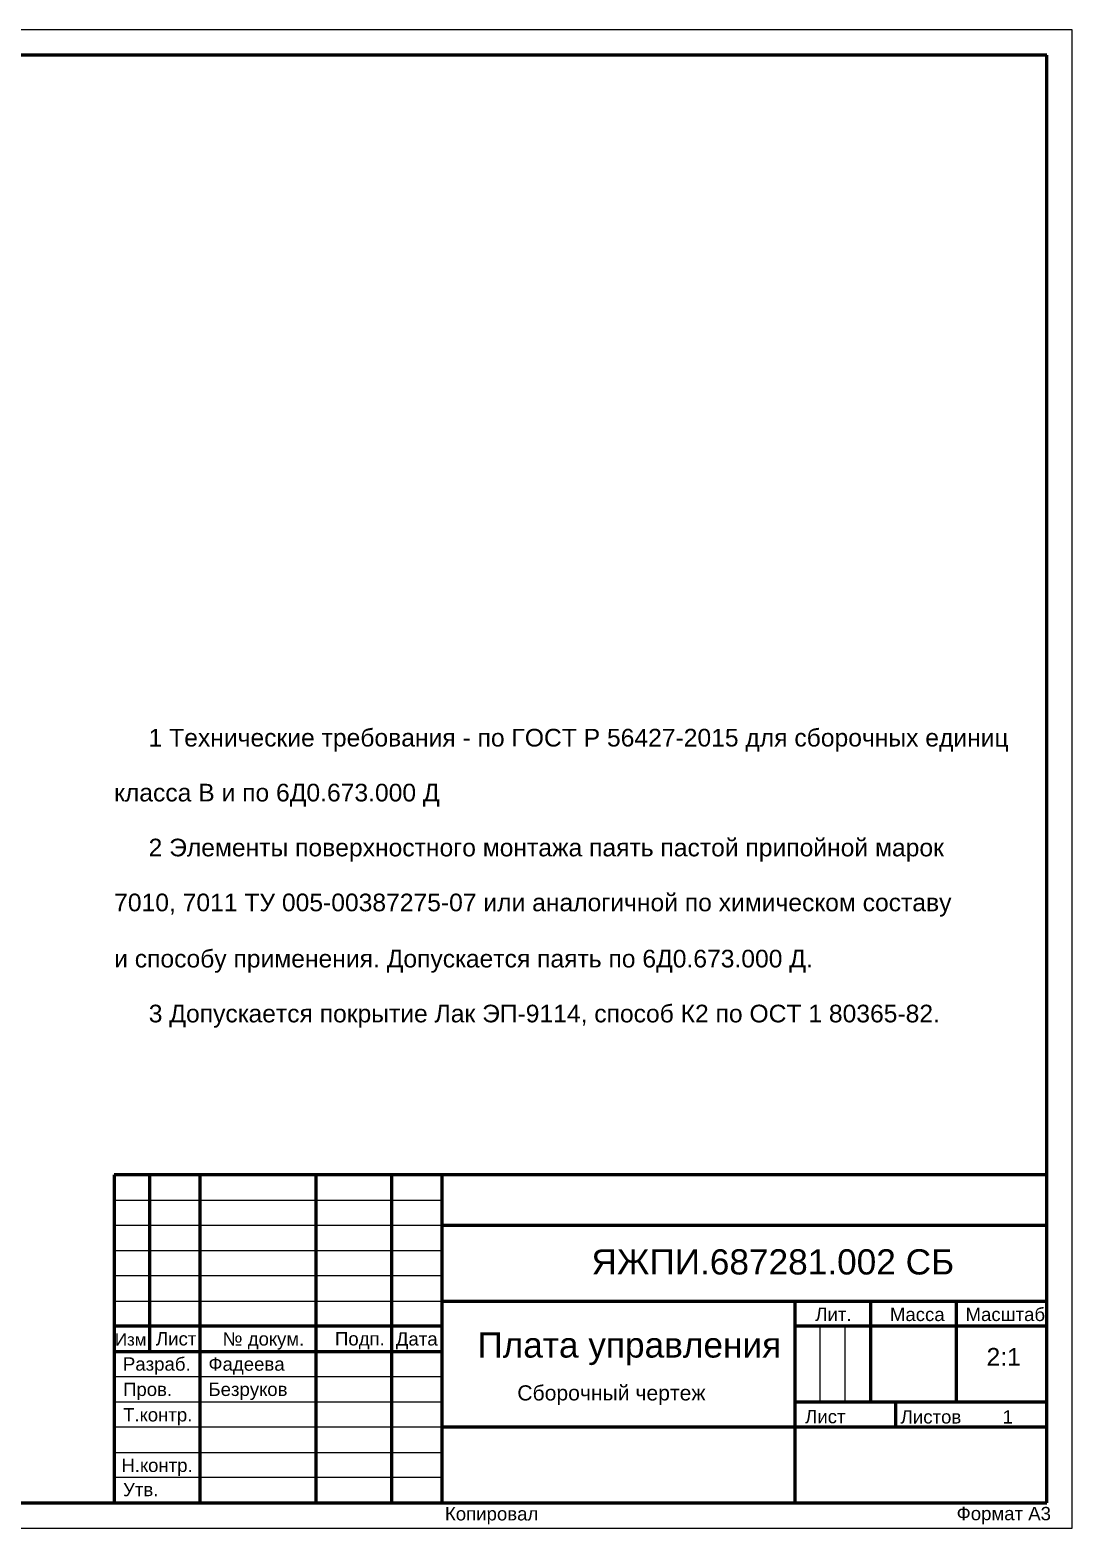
# Model space of a CAD drawing. Header units: millimetres. Extents: x 616 to 3040, y 265 to 2725.
# Drawn here: x 1713.9 to 1920.6, y 1159.3 to 1456.3 of the extents above; entities that cross this region are included whole.
import ezdxf

# ---------------------------------------------------------------- set-up
doc = ezdxf.new("R2010")
doc.units = ezdxf.units.MM
doc.layers.add('OSN', color=7, linetype='Continuous', lineweight=60)
doc.layers.add('ИЗМ', color=4, linetype='Continuous', lineweight=30)
doc.layers.add('Text', color=140, linetype='Continuous')
doc.layers.add('TONK', color=7, linetype='Continuous')
doc.styles.get("Standard").update_dxf_attribs({"font": 'arial.ttf'})

msp = doc.modelspace()

# ---------------------------------------------------------------- linework, layer by layer
at = {"layer": 'OSN'}
for p, q in [((1915.63109, 1451.26375), (1520.63109, 1451.26375)), ((1915.63109, 1164.26375), (1915.63109, 1451.26375)), ((1730.63109, 1229.26375), (1730.63109, 1164.26375)), ((1915.63109, 1229.26375), (1730.63109, 1229.26375)), ((1737.63109, 1229.26375), (1737.63109, 1194.26375)), ((1747.63109, 1229.26375), (1747.63109, 1164.26375)), ((1770.63109, 1229.26375), (1770.63109, 1164.26375)), ((1785.63109, 1229.26375), (1785.63109, 1164.26375)), ((1795.63109, 1229.26375), (1795.63109, 1164.26375)), ((1915.63109, 1219.26375), (1795.63109, 1219.26375)), ((1795.63109, 1204.26375), (1915.63109, 1204.26375)), ((1865.63109, 1204.26375), (1865.63109, 1164.26375)), ((1880.63109, 1204.26375), (1880.63109, 1184.26375)), ((1897.63109, 1204.26375), (1897.63109, 1184.26375)), ((1795.63109, 1199.26375), (1730.63109, 1199.26375)), ((1865.63109, 1199.37375), (1915.63109, 1199.37375)), ((1730.63109, 1194.26375), (1795.63109, 1194.26375)), ((1915.63109, 1184.23375), (1865.60309, 1184.23375)), ((1885.63109, 1184.26375), (1885.63109, 1179.26375)), ((1915.63109, 1179.26375), (1795.63109, 1179.26375)), ((1520.63109, 1164.26375), (1915.63109, 1164.26375))]:
    msp.add_line(p, q, dxfattribs=at)
at = {"layer": 'TONK'}
for p, q in [((1920.63109, 1456.26375), (1500.63109, 1456.26375)), ((1920.63109, 1159.26375), (1920.63109, 1456.26375)), ((1795.63109, 1229.26375), (1730.63109, 1229.26375)), ((1730.63109, 1224.26375), (1795.63109, 1224.26375)), ((1795.63109, 1219.26375), (1730.63109, 1219.26375)), ((1730.63109, 1214.26375), (1795.63109, 1214.26375)), ((1795.63109, 1209.26375), (1730.63109, 1209.26375)), ((1730.63109, 1204.26375), (1795.63109, 1204.26375)), ((1870.63109, 1199.26375), (1870.63109, 1184.26375)), ((1875.63109, 1184.26375), (1875.63109, 1199.26375)), ((1795.63109, 1189.26375), (1730.63109, 1189.26375)), ((1730.63109, 1184.26375), (1795.63109, 1184.26375)), ((1795.63109, 1179.26375), (1730.63109, 1179.26375)), ((1730.63109, 1174.26375), (1795.63109, 1174.26375)), ((1795.63109, 1169.26375), (1730.63109, 1169.26375)), ((1500.63109, 1159.26375), (1920.63109, 1159.26375))]:
    msp.add_line(p, q, dxfattribs=at)

# ---------------------------------------------------------------- texts
at = {"insert": (1903.67026, 1194.96288), "char_height": 3.5, "attachment_point": 1}
msp.add_mtext_dynamic_manual_height_columns('2:1', width=7.2699492, gutter_width=17.5, heights=[0], dxfattribs=at)
at = {"layer": 'Text', "color": 0, "attachment_point": 1}
for s, insert, char_height in [('ЯЖПИ.687281.002 СБ', (1825.30916, 1214.52968), 5), ('Лит.', (1869.70565, 1202.96373), 2.64), ('Масса', (1884.49927, 1202.93592), 2.64), ('Масштаб', (1899.49926, 1202.94102), 2.64), ('Изм.', (1730.77104, 1197.83609), 2.4), ('Лист', (1738.92269, 1198.09785), 2.64), ('№ докум.', (1752.14231, 1198.07714), 2.64), ('Подп.', (1774.43108, 1198.10527), 2.64), ('Дата', (1786.50688, 1198.08431), 2.64), ('Плата управления', (1802.68269, 1198.0581), 5), ('Разраб.', (1732.36669, 1193.10427), 2.64), ('Фадеева', (1749.33168, 1193.09201), 2.64), ('Пров.', (1732.39539, 1188.08131), 2.64), ('Безруков', (1749.33285, 1188.08349), 2.64), ('Сборочный чертеж ', (1810.59804, 1187.55803), 3), ('Т.контр.', (1732.40358, 1183.03947), 2.64), ('Лист ', (1867.68618, 1182.67368), 2.64), ('Листов        1', (1886.63506, 1182.62559), 2.64), ('Н.контр.', (1732.05755, 1173.01838), 2.64), ('Утв.', (1732.40059, 1168.21273), 2.64), ('Копировал', (1796.24816, 1163.41211), 2.64), ('Формат А3', (1897.73547, 1163.45687), 2.64)]:
    msp.add_mtext(s, dxfattribs=dict(at, insert=insert, char_height=char_height))
at = {"layer": 'ИЗМ'}
for s, p in [('1 Технические требования - по ГОСТ Р 56427-2015 для сборочных единиц', (1737.46555, 1314.20569)), ('класса В и по 6Д0.673.000 Д', (1730.63109, 1303.3168)), ('2 Элементы поверхностного монтажа паять пастой припойной марок ', (1737.46555, 1292.42791)), ('7010, 7011 ТУ 005-00387275-07 или аналогичной по химическом составу ', (1730.63109, 1281.53902)), ('и способу применения. Допускается паять по 6Д0.673.000 Д.', (1730.63109, 1270.40154)), ('3 Допускается покрытие Лак ЭП-9114, способ К2 по ОСТ 1 80365-82.', (1737.49682, 1259.51494))]:
    msp.add_text(s, height=3.5, dxfattribs=at).set_placement(p)

doc.saveas('drawing.dxf')
